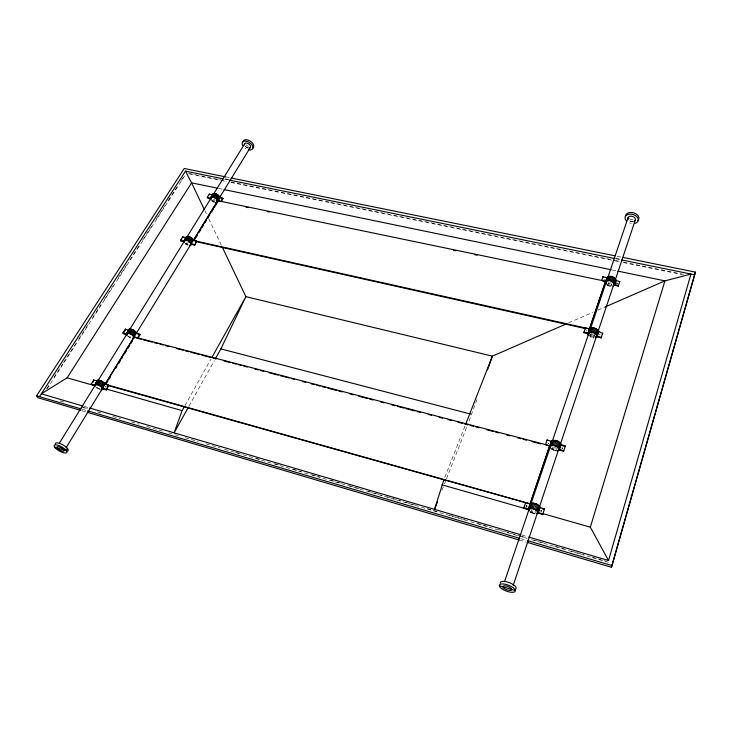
<?xml version="1.0" encoding="UTF-8"?>
<svg xmlns="http://www.w3.org/2000/svg" width="732" height="732" viewBox="0 0 732 732"><rect width="100%" height="100%" fill="white"/><g stroke="black" fill="none" stroke-linecap="round" stroke-linejoin="round"><path stroke-width="0.55" stroke-dasharray="3.66 2.75" d="M586.918 331.267L586.533 330.489M526.601 505.867L526.875 506.48L526.006 505.839M540.975 510.991L541.579 511.018L540.655 511.567M562.496 448.057L561.874 448.158L562.807 448.506M617.113 283.687L616.628 283.513M535.339 511.805L534.662 513.837L533.317 513.535L533.994 511.092M550.912 448.936L554.463 450.656L555.423 447.371M591.081 333.819L590.038 336.93L591.172 337.479L592.398 337.855L593.442 334.744M606.517 284.739L609.738 286.294L611.046 282.406M530.243 511.641L534.424 513.37L535.11 511.339M550.848 448.158L555.561 450.427L556.192 448.533M594.503 334.423L593.46 337.534L592.426 337.379L590.459 336.601L591.511 333.499M611.44 283.989L610.781 285.928L607.093 284.51M556.402 449.018L555.771 450.912L554.463 450.656M594.686 334.927L593.643 338.038L592.398 337.855M611.925 283.531L610.946 286.45L609.738 286.294M589.653 336.043L590.358 333.966M533.317 513.535L530.718 512.464L531.405 510.433M551.946 449.631L552.587 447.746M607.441 285.407L608.429 282.497M531.148 512.226L531.835 510.195M552.376 449.366L553.017 447.472M607.862 285.068L608.521 283.119M531.972 513.068L532.878 510.698M553.163 450.217L554.344 447.014M591.172 337.479L592.453 333.957M608.539 285.938L609.765 282.589M476.962 399.535L468.389 422.803M441.954 490.367L444.022 485.087M444.434 484.026L446.09 479.808M446.502 478.755L467.977 423.855M444.818 477.365L465.268 425.265M548.497 443.848L548.003 442.686M604.358 280.036L603.873 279.084M188.975 406.178L214.284 360.748M184.885 405.684L210.953 359.101M100.238 389.552L97.036 388.006L98.051 386.368M187.731 245.247L185.8 244.14L186.861 242.42M215.162 200.669L214.156 202.297L213.186 201.831L212.28 201.218L213.286 199.589M188.545 245.092L186.102 243.912L187.163 242.191M214.156 201.867L212.591 200.971L213.598 199.342M127.661 336.226L129.555 337.562L130.872 335.338M186.733 244.763L188.325 242.182M213.186 201.831L214.686 199.388M526.912 506.361L526.592 506.937L526.976 506.681M46.683 388.628L49.785 383.833M54.122 377.126L62.796 363.694M63.419 362.743L75.808 343.564M78.91 338.77L88.206 324.386M92.543 317.67L101.217 304.247M104.319 299.452L114.238 284.108M117.953 278.352L126.627 264.929M129.729 260.135L139.638 244.79M142.74 239.995L151.414 226.572M156.374 218.905L165.048 205.472M168.15 200.678L178.068 185.342M181.161 180.548L184.263 175.753M46.949 389.031L185.05 175.241M105.216 386.899L106.085 386.478M540.728 510.552L541.607 510.433M599.261 334.661L600.249 334.643M105.655 387.027L106.241 386.88M568.718 322.839L592.774 312.354M597.998 310.066L605.318 306.873M540.811 510.817L541.707 510.909M561.746 447.883L562.789 448.112M616.792 282.927L617.68 283.293M616.646 283.394L617.415 283.623M526.162 505.236L527.232 505.913M526.061 505.611L527.049 506.096M555.561 450.427L556.576 450.473M525.969 505.968L526.573 505.995M526.024 506.782L526.628 506.809L526.107 506.8M534.424 513.37L535.467 513.461M225.612 176.879L230.086 177.785M617.103 256.246L621.578 257.152M225.273 178.846L228.631 179.523M615.603 258.24L620.077 259.146M224.633 179.13L229.107 180.035M616.051 258.799L620.526 259.714M188.362 173.328L226.398 181.088M230.873 182.003L324.843 201.181M325.969 201.41L329.318 202.096M330.443 202.325L614.606 260.317M615.722 260.546L622.438 261.919M623.554 262.148L683.962 274.473M189.643 174.006L226.545 181.545M231.019 182.46L619.034 261.699M623.508 262.614L681.657 274.491M218.447 188.408L222.921 189.332M612.327 269.98L616.811 270.904M84.134 406.397L88.526 407.687M522.072 535.092L527.543 536.702M82.936 407.285L87.318 408.575M235.411 452.166L241.99 454.096M256.255 458.296L260.638 459.586M274.903 463.786L279.285 465.076M293.55 469.276L301.227 471.536M312.198 474.757L319.875 477.017M330.846 480.247L341.817 483.477M349.493 485.737L360.464 488.967M368.141 491.227L382.406 495.427M386.789 496.717L401.054 500.908M405.437 502.207L416.407 505.428M427.378 508.658L438.349 511.888M449.32 515.118L465.772 519.958M477.84 523.508L487.713 526.418M498.684 529.648L500.871 530.288M505.263 531.578L520.617 536.098M521.715 536.428L527.205 538.038M533.784 539.978L543.656 542.879M554.627 546.109L565.598 549.339M571.079 550.949L584.246 554.829M591.923 557.089L606.178 561.279M60.152 400.907L64.544 402.197M80.987 407.038L87.566 408.978M97.429 411.887L101.821 413.177M112.783 416.398L120.451 418.658M131.421 421.888L139.089 424.148M146.766 426.408L164.307 431.578M168.699 432.868L180.758 436.418M185.141 437.709L198.299 441.579M205.966 443.839L220.222 448.039M224.605 449.329L518.43 535.833M519.528 536.163L527.205 538.413M531.588 539.713L608.338 562.304M82.259 409.261L86.641 410.56M520.699 538.642L526.18 540.253M81.755 410.679L86.147 411.979M519.345 540.042L525.924 541.991M99.991 389.113L96.551 387.246M130.561 337.69L128.1 336.144M129.555 337.562L130.616 338.074M529.639 511.76L530.718 512.464M96.102 387.301L97.036 388.006M548.094 443.189L548.488 443.693M185.425 243.317L186.102 243.912M184.986 243.427L185.8 244.14M211.941 200.376L212.591 200.971M211.502 200.504L212.28 201.218M204.804 210.532L206.753 214.632M208.712 218.731L221.439 245.394M633.354 221.393A3.834 2.525 15 0 1 629.612 220.671M633.555 221.878A6.844 4.52 15 0 1 628.541 220.46M631.259 223.352A6.853 4.52 15 0 1 629.547 222.867M632.979 219.81A3.825 2.525 15 0 1 629.428 218.475M248.258 147.965A3.376 1.995 33.1 0 1 245.357 146.272M248.267 148.065A6.03 3.578 33.1 0 1 245.595 146.501M246.016 148.788A6.039 3.569 33.1 0 1 244.735 147.901M248.331 146.345A3.376 1.995 33.1 0 1 246.217 144.881"/><path stroke-width="1.1" d="M589.388 328.851L589.361 329.473L605.565 281.271L217.843 200.733L193.449 240.499L589.388 328.851L606.837 277.748C610.543 273.594 619.592 279.167 614.615 284.4M97.448 380.247L94.565 385.233L98.024 380.064L101.94 381.171L105.216 384.035M97.109 381.125L93.733 379.926L91.18 384.026L95.526 386.112L95.544 384.803C98.106 384.382 101.666 386.231 102.187 388.857L101.446 389.296M129.015 329.29L126.243 334.094L129.015 329.29C131.888 328.494 135.027 330.617 136.545 332.969M126.92 334.378L127.24 333.6C129.738 332.987 133.37 334.954 133.636 337.608L132.876 338.111M527.022 542.311L611.467 567.273L695.4 272.121L622.694 257.38M186.367 236.729L183.769 241.221L186.367 236.729C189.057 235.64 192.278 237.79 193.468 240.206M184.555 242.063L184.803 240.608C187.191 239.684 190.896 241.871 190.75 244.534L134.166 336.839L133.462 336.555L137.68 338.523L140.05 334.643L135.841 332.676L136.728 333.518M695.4 272.121L611.467 567.273M212.884 193.925L210.377 198.262L212.518 194.392C214.33 191.372 220.698 196.505 219.133 197.054L222.894 198.244L221.503 201.291M212.399 195.014L209.306 194.072L207.284 197.32L207.421 198.033L211.155 199.177L211.109 198.006C213.158 196.011 217.56 198.802 217.166 201.483L216.855 201.876M528.962 509.875L523.792 508.081L523.947 507.477L529.126 509.28C531.844 507.688 536.419 509.417 537.617 512.29L537.041 513.159M538.478 512.592L540.189 507.45C538.77 503.973 533.189 501.859 529.959 503.9L107.76 385.462M546.914 440.582L547.088 439.932L551.233 441.314C554.234 438.98 560.126 441.057 561.142 444.672M529.08 509.326L529.108 510.396M588.592 334.158L583.862 332.703L584.063 331.989L588.803 333.453M585.28 328.558L585.481 327.854L589.397 329.052C594.777 324.34 598.081 332.84 602.674 333.197L602.491 333.783M602.82 277.355L603.031 276.623L606.837 277.748M528.641 537.023L608.53 560.502L690.981 274.052L664.921 280.868L605.318 306.873M540.179 507.496L544.48 508.987L544.333 509.49L542.183 508.74M559.385 449.997L556.997 450.967M537.471 512.784L542.641 514.587L542.787 514.093L537.599 512.235M589.05 335.402C586.753 329.51 600.405 333.7 595.281 337.324M443.985 479.497L434.524 509.371L437.416 501.978M595.83 337.791L597.166 336.738M597.349 336.153L598.749 331.925M613.224 285.288C616.353 280.96 604.348 278.48 606.517 283.87M558.516 449.713L563.576 451.342L563.741 450.811L558.708 449.073M565.15 446.584L565.314 446.053L560.291 444.324M614.413 285.068L613.096 286.13M608.53 560.502L590.321 527.177L664.921 280.868L617.927 271.142M597.156 336.793L596.333 336.546L601.109 337.946L601.292 337.361L596.562 335.906M613.617 284.83L618.266 286.148L618.448 285.535L613.846 284.172M619.556 282.232L619.739 281.628L615.145 280.2M542.641 514.587L544.48 508.987M563.576 451.342L565.314 446.053M601.109 337.946L602.674 333.197M618.266 286.148L619.739 281.628M538.487 512.546L537.782 511.101L539.484 505.995M561.151 444.617L559.55 449.421L558.919 447.865L560.511 443.107M596.543 335.842L597.367 336.089L596.809 334.506L598.209 330.342M597.962 331.77L613.892 284.098L614.633 284.336L614.121 282.726L615.429 278.819M513.251 585.261L537.508 512.684M539.319 507.267L558.498 449.851M560.309 444.434L596.516 336.098M615.337 279.77L635.248 220.186M538.304 511.851L540.006 506.745M559.413 448.634L560.996 443.885M597.248 335.311L598.639 331.148M613.883 285.681L614.532 283.732M614.532 283.54L615.841 279.633M537.782 511.101L534.589 509.024L536.3 503.927M558.919 447.865L555.853 445.806L557.455 441.057M596.809 334.506L593.972 332.502L595.372 328.339M614.121 282.726L611.385 280.74L612.702 276.833M535.851 509.637L537.562 504.531M557.079 446.401L558.672 441.643M595.116 333.051L596.516 328.888M612.492 281.28L613.809 277.373M536.94 510.341L538.651 505.245M558.123 447.096L559.715 442.348M596.086 333.737L597.477 329.574M613.425 281.957L614.734 278.05M529.959 503.9L528.239 508.978L529.556 508.237L531.88 508.255L533.601 503.159M549.631 446.044L550.949 445.202L553.227 445.111L554.829 440.371M589.397 329.052L587.988 333.197L589.297 332.191L591.483 331.935L592.893 327.78M605.51 281.637L606.819 280.557L608.969 280.228L610.287 276.33M531.88 508.255L533.235 508.557L534.955 503.46M553.227 445.111L554.545 445.367L556.146 440.618M591.483 331.935L592.737 332.118L594.137 327.954M608.969 280.228L610.186 280.383L611.504 276.486M529.941 503.726L105.243 384.282L134.276 336.949L549.677 445.669L529.959 504.266L551.233 441.314M528.742 508.52L530.471 503.442M550.135 445.541L551.745 440.81M588.501 332.612L589.91 328.467M606.032 281.015L607.35 277.126M504.549 581.601L529.117 509.207M529.556 508.237L531.286 503.149M531.322 502.728L550.391 446.547M550.949 445.202L588.894 333.097M589.297 332.191L606.489 281.234M606.819 280.557L628.129 217.486M530.627 508.145L532.347 503.058M552.001 445.056L553.602 440.316M590.312 331.962L591.721 327.808M607.816 280.292L609.134 276.394M523.792 508.081L525.686 502.417M547.088 439.932L545.468 444.663L550.491 446.337M583.862 332.703L585.481 327.854M603.031 276.623L601.695 280.502L606.306 281.866M487.494 369.907L492.389 356.145L566.632 323.754M184.327 406.681L182.112 410.643L174.115 432.841L188.426 407.166M465.68 424.203L492.389 356.145L245.897 296.661L222.418 247.443M215.382 358.772L220.881 348.899L245.897 296.661L212.06 357.115M67.353 448.661L66.1 450.702L54.982 447.243M108.62 385.233L106.305 389.882L108.62 385.233L104.539 383.788M137.497 337.974L139.867 334.094M190.842 244.04L194.657 245.247L196.643 241.203L192.791 239.94L191.29 238.147L188.838 236.967M222.894 198.244L220.899 201.52L217.166 200.385L218.136 198.683M194.657 245.247L196.643 241.203M102.69 388.152L101.391 386.652L103.926 382.534M134.148 336.784L132.959 335.311L135.347 331.44M217.614 200.76L191.336 243.6L190.293 242.082L192.415 238.632M217.788 200.568L216.8 198.976L218.804 195.709M102.141 387.393L104.676 383.266M133.672 336.061L136.051 332.182M190.924 242.85L193.047 239.391M217.395 199.745L219.399 196.478M65.971 447.883L102.389 388.536M105.198 383.98L102.663 388.097L101.958 387.85M105.371 383.669L134.029 336.967M250.454 147.251L217.779 200.513L217.13 200.312M189.643 245.678L190.43 245.604L191.482 243.884M217.807 200.971L216.809 202.599L215.126 202.59M219.408 198.775L217.404 202.306M101.199 389.753L102.572 389.589L103.578 387.942M106.149 383.87L107.933 380.979M109.114 379.048L110.294 377.117M115.629 368.425L116.809 366.494M118.584 363.594L120.359 360.702M121.549 358.772L122.729 356.841M124.504 353.94L126.279 351.04M128.054 348.148L129.829 345.248M131.019 343.317L132.199 341.387M194.282 240.133L197.256 235.283M199.04 232.373L200.824 229.464M202.014 227.524L203.194 225.584M204.978 222.684L206.168 220.744M207.952 217.834L209.736 214.924M211.521 212.015L213.305 209.105M214.494 207.165L218.063 201.346L217.843 200.733M94.593 384.721L96.267 384.19L99.406 385.297L101.94 381.171M126.297 333.554L127.99 332.923L131.055 333.957L133.444 330.086M183.869 240.627L185.599 239.822L188.527 240.746L190.659 237.287M210.496 197.649L212.243 196.78L215.098 197.649L217.111 194.383M101.391 386.652L100.458 385.938L102.992 381.82M132.959 335.311L132.071 334.597L134.459 330.718M190.293 242.082L189.469 241.368L191.601 237.909M216.8 198.976L216.013 198.262L218.026 194.996M95.471 384.181L98.024 380.064M127.203 332.941L129.601 329.071M184.821 239.904L186.953 236.454M211.466 196.881L213.479 193.623M59.402 443.07L95.489 384.785M98.491 379.926L128.567 331.349M129.765 329.409L185.699 239.053M186.898 237.113L212.161 196.313M213.36 194.364L244.634 143.847M96.267 384.19L98.82 380.073M127.99 332.923L130.388 329.043M185.599 239.822L187.74 236.372M212.243 196.78L214.256 193.513M97.237 384.392L99.781 380.274M128.942 333.087L131.339 329.217M186.523 239.94L188.655 236.491M213.149 196.881L215.162 193.614M98.308 384.767L100.851 380.649M129.985 333.444L132.382 329.574M187.52 240.261L189.652 236.811M214.119 197.173L216.141 193.907M127.148 334.991L123.159 333.627L122.93 332.969L125.328 329.116L129.317 330.471M183.933 241.917L180.767 240.92L180.603 240.224L182.744 236.784L186.559 237.982M92.973 382.205L93.733 379.926M123.754 332.667L125.556 329.775L125.328 329.116M180.767 240.92L181.838 239.199M83.036 406.077L41.34 393.825L67.134 377.822L191.592 182.844L185.498 171.16L39.51 396.653M80.657 410.359L37.89 397.714L36.6 395.792L184.226 168.488L225.612 176.879M190.75 244.534L189.954 245.129M607.624 277.977L608.008 277.519M102.572 389.589L102.901 388.674M558.132 450.089L558.717 449.137C557.757 446.172 552.962 444.461 550.446 446.374L550.437 447.517M213.433 194.355L213.927 194.099M190.43 245.604L191.473 244.241M129.637 329.729L131.568 329.665M133.389 338.587L134.304 337.983L133.681 337.159M536.977 513.864L538.322 513.132L537.425 512.821M608.667 277.135L611.458 276.98M553.154 440.938L556.137 441.067M214.577 194.017L216.141 194.346M231.202 178.013L614.862 255.788M185.498 171.16L223.516 178.901M229.107 180.035L614.935 258.57M621.642 259.933L694.641 274.793M99.232 380.539L100.915 381.024M217.331 188.179L191.592 182.844L204.31 209.508M224.038 189.57L611.211 269.751M245.97 207.156L248.212 207.623M267.189 211.566L269.422 212.033M453.666 250.335L455.899 250.802M474.885 254.745L477.118 255.212M533.838 503.634L534.955 503.881M197.027 241.844L586.021 328.723M220.881 348.899L470.584 414.065M137.881 338.394L141.194 339.264M143.399 339.84L152.238 342.155M154.443 342.732L157.755 343.601M159.96 344.177L163.273 345.047M165.478 345.623L168.79 346.492M176.522 348.514L183.146 350.244M185.352 350.829L188.664 351.689M190.878 352.275L199.708 354.581M201.913 355.166L210.743 357.472M212.957 358.058L216.269 358.918M223.992 360.949L230.617 362.679M232.831 363.255L236.143 364.124M238.348 364.701L241.661 365.57M243.866 366.146L247.178 367.016M254.91 369.038L258.222 369.907M260.427 370.483L263.74 371.353M269.257 372.798L278.096 375.113M280.301 375.69L289.131 378.005M291.336 378.581L294.648 379.45M302.38 381.473L305.692 382.342M311.21 383.788L314.522 384.657M316.736 385.233L320.049 386.103M322.254 386.679L325.566 387.548M327.771 388.125L336.601 390.44M338.815 391.016L342.128 391.885M349.85 393.908L353.163 394.777M358.689 396.222L367.519 398.528M369.724 399.114L373.036 399.974M380.768 402.005L384.08 402.865M391.803 404.897L395.115 405.757M397.33 406.342L403.954 408.072M406.159 408.648L414.989 410.963M417.194 411.54L420.507 412.409M428.238 414.431L431.551 415.3M439.282 417.322L442.595 418.192M448.112 419.637L451.424 420.507M458.049 422.245L462.459 423.398M464.674 423.974L467.986 424.844M470.191 425.42L473.503 426.289M475.709 426.866L479.021 427.735M486.753 429.757L493.377 431.496M495.582 432.072L498.895 432.941M506.626 434.964L509.939 435.833M517.661 437.855L520.974 438.724M523.188 439.301L526.5 440.17M532.018 441.616L540.847 443.931M67.134 377.822L94.51 385.636M106.552 389.076L182.112 410.643M441.899 484.813L528.751 509.609M541.945 513.37L590.321 527.177M89.624 408.008L520.983 534.772M36.6 395.792L81.16 408.941M87.739 410.881L519.601 538.313M527.278 540.582L611.678 565.479M610.186 280.383L611.385 280.74M606.096 282.598L605.3 282.369L605.822 283.97M87.236 412.299L519.345 540.042M220.927 198.216L222.995 198.839M207.284 197.32L211.017 198.464M217.276 200.98L217.907 201.227L217.258 201.025M592.737 332.118L593.972 332.502M499.864 585.82L514.797 590.468M180.603 240.224L184.427 241.423M190.677 243.399L194.529 244.662M560.977 445.202L564.107 446.236M554.545 445.367L555.853 445.806M550.308 446.968L549.448 446.685L550.116 448.185M137.552 333.792L140.05 334.643M122.93 332.969L126.929 334.332M533.235 508.557L534.589 509.024M91.18 384.026L95.27 385.48M102.004 387.905L106.094 389.36M102.215 388.436L106.305 389.882M595.134 328.76L597.495 330.425M557.226 441.433L559.102 442.503M536.08 504.275L537.132 504.778M132.437 329.958L135.484 332.136M99.406 385.297L100.458 385.938M101.83 381.464L104.109 383.202M131.055 333.957L132.071 334.597M188.527 240.746L189.469 241.368M215.098 197.649L216.013 198.262M216.947 194.739L218.859 196.478M528.806 511.009L528.074 509.573M126.462 334.753L126.947 335.476M588.345 335.485L587.787 333.911M134.276 336.949L134.569 337.525M210.514 198.976L210.898 199.745M539.164 506.617L539.301 507.139M182.744 236.784L182.909 237.488M192.827 240.014L192.955 240.59M209.306 194.072L209.444 194.785M628.331 219.49A3.834 2.525 15 0 1 629.73 216.352A3.834 2.525 15 0 1 634.717 217.761A3.834 2.525 15 0 1 634.168 221.137M625.558 215.913A6.844 4.52 15 0 1 634.406 213.113A6.844 4.52 15 0 1 637.828 220.552M626.665 221.128A6.853 4.52 15 0 1 627.717 214.522A6.853 4.52 15 0 1 637.444 217.276A6.853 4.52 15 0 1 634.662 223.397M500.185 583.111A8.482 3.157 20.9 0 1 510.058 582.928A8.482 3.157 20.9 0 1 515.209 589.443M244.598 144.991A3.376 1.995 33.1 0 1 246.574 143.079A3.376 1.995 33.1 0 1 250.317 145.677A3.376 1.995 33.1 0 1 248.99 148.029M242.987 142.063A6.03 3.578 33.1 0 1 249.932 140.883A6.03 3.578 33.1 0 1 253.016 147.919M242.795 145.705A6.039 3.569 33.1 0 1 245.357 141.093A6.039 3.569 33.1 0 1 252.686 146.162A6.039 3.569 33.1 0 1 248.816 149.868M55.385 444.196A7.283 2.361 29.1 0 1 63.428 445.138A7.283 2.361 29.1 0 1 66.923 451.013M219.271 197.713L219.902 197.96L219.271 197.713M501.786 588.729A8.5 3.138 20.9 0 0 515.118 591.429A8.5 3.138 20.9 0 0 505.098 584.2A8.5 3.138 20.9 0 0 501.786 588.729M504.229 588.482A4.749 1.757 20.9 0 0 511.677 589.974A4.749 1.757 20.9 0 0 506.059 585.939A4.749 1.757 20.9 0 0 504.229 588.482M55.403 448.085A7.293 2.352 29.1 0 0 66.52 452.861A7.293 2.352 29.1 0 0 59.676 445.916A7.293 2.352 29.1 0 0 55.403 448.085M57.672 448.487A4.081 1.308 29.1 0 0 63.885 451.15A4.081 1.308 29.1 0 0 60.051 447.261A4.081 1.308 29.1 0 0 57.672 448.487"/></g></svg>
